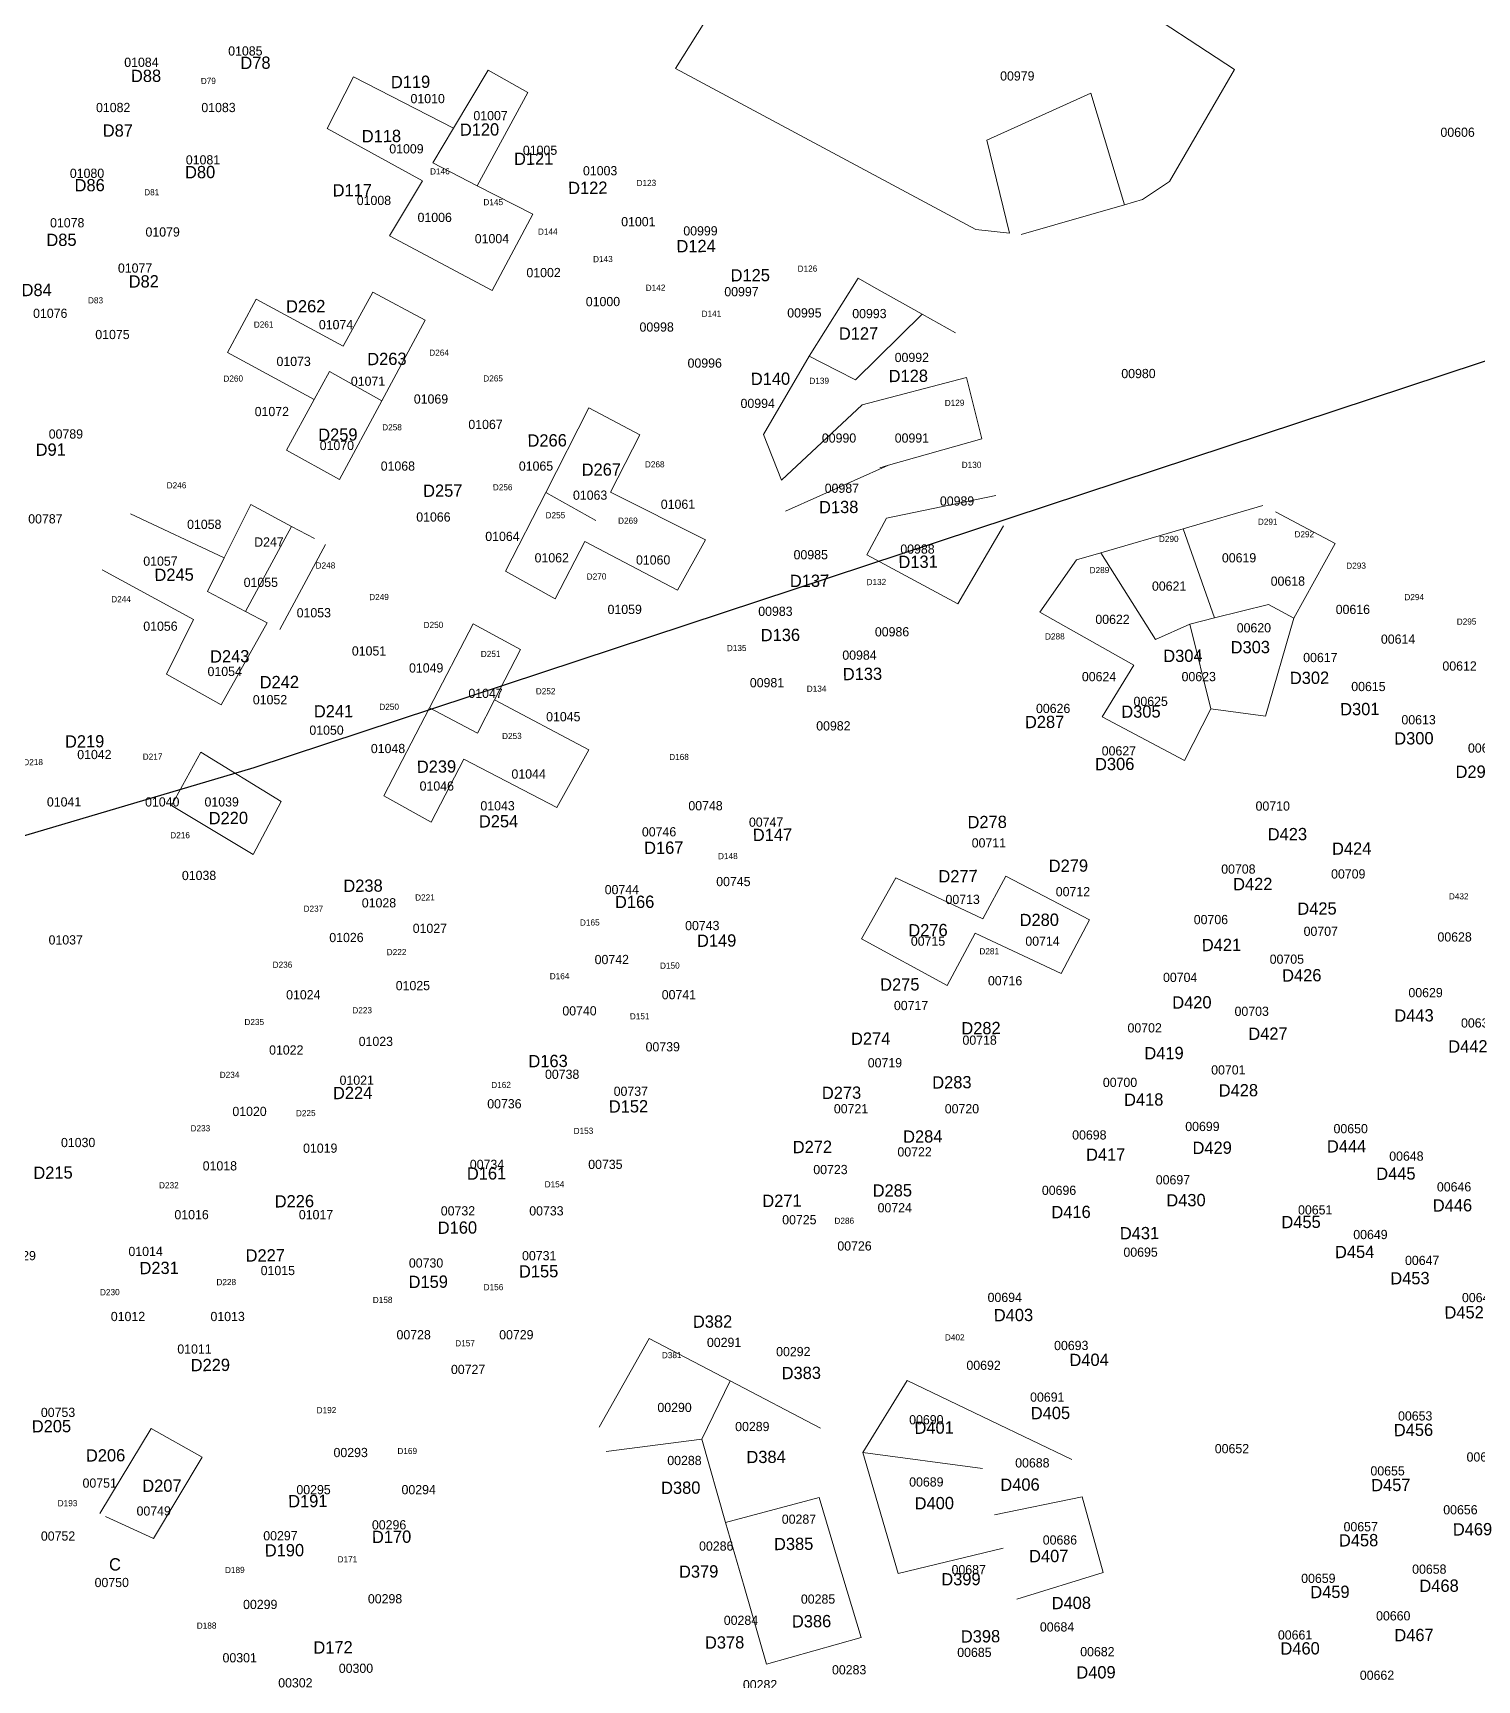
# Model space of a CAD drawing. Header units: metres. Extents: x 245232 to 248406, y 1633796 to 1637634.
# Drawn here: x 247934.5 to 248169.3, y 1634607.4 to 1634875.2 of the extents above; entities that cross this region are included whole.
import ezdxf
from ezdxf.enums import TextEntityAlignment as Align

# ---------------------------------------------------------------- set-up
doc = ezdxf.new("R2010")
doc.units = ezdxf.units.M
doc.header["$MEASUREMENT"] = 0
for name, color, linetype in [('historique_numero_parcelle', 7, 'Continuous'), ('limites_sections', 7, 'Continuous'), ('numero_lot', 7, 'Continuous')]:
    doc.layers.add(name, color=color, linetype=linetype)
doc.layers.add('LIMITES_PARCELLES', color=7, linetype='Continuous', lineweight=0, true_color=0xffffff)
doc.styles.add('Style-FANCY', font='FANCY.shx')
doc.styles.add('Style-WORKING', font='WORKING.shx')

msp = doc.modelspace()

# ---------------------------------------------------------------- linework, layer by layer
at = {"layer": 'limites_parcelles'}
for p, q in [((248038.98, 1634869.452), (248065.306, 1634911.653)), ((248065.306, 1634911.653), (248129.865, 1634869.32)), ((248087.796, 1634843.258), (248038.98, 1634869.452)), ((247982.311, 1634859.718), (247986.582, 1634868.103)), ((247986.582, 1634868.103), (248002.868, 1634859.753)), ((248002.868, 1634859.753), (248008.47, 1634869.182)), ((248008.47, 1634869.182), (248014.92, 1634865.557)), ((248129.865, 1634869.32), (248119.281, 1634851.063)), ((248014.92, 1634865.557), (248006.723, 1634850.404)), ((248106.533, 1634865.445), (248089.6, 1634857.825)), ((248111.985, 1634847.307), (248106.533, 1634865.445)), ((247997.787, 1634851.202), (247982.311, 1634859.718)), ((248002.868, 1634859.753), (247999.512, 1634854.106)), ((248089.6, 1634857.825), (248093.298, 1634842.669)), ((247999.512, 1634854.106), (248006.723, 1634850.404)), ((247992.456, 1634842.228), (247997.787, 1634851.202)), ((248119.281, 1634851.063), (248114.916, 1634848.153)), ((248006.723, 1634850.404), (248015.763, 1634845.764)), ((248114.916, 1634848.153), (248111.985, 1634847.307)), ((248015.763, 1634845.764), (248009.147, 1634833.361)), ((248111.985, 1634847.307), (248095.204, 1634842.464)), ((248093.298, 1634842.669), (248087.796, 1634843.258)), ((248009.147, 1634833.361), (247992.456, 1634842.228)), ((248060.724, 1634822.686), (248068.683, 1634835.34)), ((248068.683, 1634835.34), (248071.242, 1634833.902)), ((247966.101, 1634823.249), (247970.751, 1634831.923)), ((247970.751, 1634831.923), (247984.935, 1634824.302)), ((247984.935, 1634824.302), (247989.744, 1634833.11)), ((247989.744, 1634833.11), (247998.256, 1634828.554)), ((248071.242, 1634833.902), (248079.064, 1634829.506)), ((248068.213, 1634818.842), (248079.064, 1634829.506)), ((248079.064, 1634829.506), (248084.489, 1634826.457)), ((247998.256, 1634828.554), (247991.208, 1634815.425)), ((247980.194, 1634815.618), (247966.101, 1634823.249)), ((248060.724, 1634822.686), (248053.268, 1634809.921)), ((248060.724, 1634822.686), (248065.272, 1634820.351)), ((247980.194, 1634815.618), (247982.69, 1634820.19)), ((247982.69, 1634820.19), (247991.208, 1634815.425)), ((248065.272, 1634820.351), (248068.213, 1634818.842)), ((248069.346, 1634814.747), (248086.289, 1634819.225)), ((248086.289, 1634819.225), (248088.777, 1634809.232)), ((247975.69, 1634807.368), (247980.194, 1634815.618)), ((247991.208, 1634815.425), (247984.325, 1634802.601)), ((248017.852, 1634800.519), (248024.891, 1634814.297)), ((248024.891, 1634814.297), (248033.178, 1634809.861)), ((248056.178, 1634802.512), (248069.346, 1634814.747)), ((248033.178, 1634809.861), (248028.382, 1634800.582)), ((248053.268, 1634809.921), (248056.178, 1634802.512)), ((248088.777, 1634809.232), (248073.62, 1634804.946)), ((247984.325, 1634802.601), (247975.69, 1634807.368)), ((248073.62, 1634804.946), (248056.84, 1634797.485)), ((248073.62, 1634804.946), (248072.172, 1634804.536)), ((248011.305, 1634787.705), (248017.852, 1634800.519)), ((248017.852, 1634800.519), (248025.995, 1634795.964)), ((248028.382, 1634800.582), (248043.814, 1634792.817)), ((248073.255, 1634796.348), (248091.066, 1634800.037)), ((247950.331, 1634797.02), (247965.551, 1634789.864)), ((247965.551, 1634789.864), (247969.865, 1634798.563)), ((247969.865, 1634798.563), (247976.522, 1634794.991)), ((248121.554, 1634794.625), (248134.495, 1634798.411)), ((248136.52, 1634797.34), (248146.237, 1634792.2)), ((247976.522, 1634794.991), (247969.027, 1634781.172)), ((247976.522, 1634794.991), (247980.22, 1634793.007)), ((248070.071, 1634790.375), (248073.255, 1634796.348)), ((248092.294, 1634795.104), (248084.882, 1634782.416)), ((248108.115, 1634790.693), (248121.554, 1634794.625)), ((248121.554, 1634794.625), (248126.633, 1634780.115)), ((247982.023, 1634792.039), (247974.613, 1634778.24)), ((248024.22, 1634792.53), (248019.413, 1634783.229)), ((248039.302, 1634784.612), (248024.22, 1634792.53)), ((248043.814, 1634792.817), (248039.302, 1634784.612)), ((248146.237, 1634792.2), (248139.51, 1634780.062)), ((247965.551, 1634789.864), (247962.848, 1634784.415)), ((248084.882, 1634782.416), (248070.071, 1634790.375)), ((248098.191, 1634781.052), (248104.2, 1634789.548)), ((248104.2, 1634789.548), (248108.115, 1634790.693)), ((248117.013, 1634776.619), (248108.115, 1634790.693)), ((247960.592, 1634779.867), (247945.734, 1634787.915)), ((248019.413, 1634783.229), (248011.305, 1634787.705)), ((247962.848, 1634784.415), (247969.027, 1634781.172)), ((247969.027, 1634781.172), (247972.555, 1634779.32)), ((248113.53, 1634772.456), (248098.191, 1634781.052)), ((248126.633, 1634780.115), (248135.421, 1634782.294)), ((248135.421, 1634782.294), (248139.51, 1634780.062)), ((247956.171, 1634770.953), (247960.592, 1634779.867)), ((247972.555, 1634779.32), (247965.083, 1634765.976)), ((247998.948, 1634765.47), (248006.042, 1634779.153)), ((248006.042, 1634779.153), (248013.772, 1634775.005)), ((248122.616, 1634779.119), (248117.013, 1634776.619)), ((248126.633, 1634780.115), (248122.616, 1634779.119)), ((248126.028, 1634765.338), (248122.616, 1634779.119)), ((248139.51, 1634780.062), (248134.892, 1634764.148)), ((248013.772, 1634775.005), (248009.533, 1634766.805)), ((247965.083, 1634765.976), (247956.171, 1634770.953)), ((248108.356, 1634764.03), (248113.53, 1634772.456)), ((247991.549, 1634751.198), (247998.948, 1634765.47)), ((247998.948, 1634765.47), (248006.731, 1634761.385)), ((248006.731, 1634761.385), (248009.533, 1634766.805)), ((248009.533, 1634766.805), (248024.888, 1634758.664)), ((248126.028, 1634765.338), (248121.738, 1634756.947)), ((248134.892, 1634764.148), (248126.028, 1634765.338)), ((248121.738, 1634756.947), (248108.356, 1634764.03)), ((247956.996, 1634749.604), (247961.777, 1634758.26)), ((247961.777, 1634758.26), (247974.819, 1634750.257)), ((248004.539, 1634757.146), (247999.243, 1634746.901)), ((248019.673, 1634749.259), (248004.539, 1634757.146)), ((248024.888, 1634758.664), (248019.673, 1634749.259)), ((247970.253, 1634741.64), (247956.996, 1634749.604)), ((247974.819, 1634750.257), (247970.253, 1634741.64)), ((247999.243, 1634746.901), (247991.549, 1634751.198)), ((248088.936, 1634731.182), (248092.668, 1634738.141)), ((248092.668, 1634738.141), (248106.276, 1634731.008)), ((248069.199, 1634727.938), (248074.779, 1634737.865)), ((248074.779, 1634737.865), (248088.936, 1634731.182)), ((248106.276, 1634731.008), (248101.693, 1634722.295)), ((248083.135, 1634720.366), (248069.199, 1634727.938)), ((248087.679, 1634728.839), (248083.135, 1634720.366)), ((248101.693, 1634722.295), (248087.679, 1634728.839)), ((248026.545, 1634648.524), (248034.699, 1634662.962)), ((248034.699, 1634662.962), (248047.849, 1634656.076)), ((248047.849, 1634656.076), (248043.227, 1634646.549)), ((248047.849, 1634656.076), (248062.556, 1634648.375)), ((248069.407, 1634644.423), (248076.624, 1634656.125)), ((248076.624, 1634656.125), (248090.274, 1634649.555)), ((247945.352, 1634634.472), (247953.704, 1634648.289)), ((247953.704, 1634648.289), (247961.986, 1634643.63)), ((248090.274, 1634649.555), (248103.406, 1634643.233)), ((248043.227, 1634646.549), (248027.705, 1634644.575)), ((248047.113, 1634633.022), (248043.227, 1634646.549)), ((248075.162, 1634624.714), (248069.407, 1634644.423)), ((248088.875, 1634641.788), (248069.407, 1634644.423)), ((247961.986, 1634643.63), (247954.049, 1634630.401)), ((248047.113, 1634633.022), (248062.33, 1634637.064)), ((248062.33, 1634637.064), (248065.33, 1634627.069)), ((248090.862, 1634634.241), (248105.079, 1634637.207)), ((248105.079, 1634637.207), (248108.504, 1634624.87)), ((247954.049, 1634630.401), (247946.244, 1634633.972)), ((248050.102, 1634622.618), (248047.113, 1634633.022)), ((248092.279, 1634628.863), (248075.162, 1634624.714)), ((248065.33, 1634627.069), (248069.165, 1634614.294)), ((248108.504, 1634624.87), (248094.473, 1634620.529)), ((248053.734, 1634609.976), (248050.102, 1634622.618)), ((248069.165, 1634614.294), (248053.734, 1634609.976))]:
    msp.add_line(p, q, dxfattribs=at)
at = {"layer": 'limites_sections', "flags": 128}
msp.add_lwpolyline([(248016.729, 1635190.575), (248105.364, 1635133.689), (248324.308, 1634990.153), (248405.641, 1634932.819), (248395.666, 1634939.647), (248358.293, 1634948.51), (248343.608, 1634951.13), (248329.63, 1634960.838), (248375.045, 1634889.564), (248373.678, 1634887.632), (248366.444, 1634882.825), (248358.78, 1634877.731), (248357.336, 1634876.772), (248350.573, 1634872.278), (248337.953, 1634869.51), (248293.838, 1634859.833), (248269.331, 1634854.458), (247970.381, 1634755.738), (247970.381, 1634755.738), (247922.933, 1634741.71), (247785.8, 1634694.735), (247783.534, 1634753.015), (247657.284, 1634763.969)], dxfattribs=at)

# ---------------------------------------------------------------- texts
at = {"layer": 'historique_numero_parcelle', "style": 'Style-FANCY'}
for s, p in [('01085', (247969, 1634872.313)), ('01084', (247952.093, 1634870.474)), ('00979', (248094.551, 1634868.252)), ('01010', (247998.652, 1634864.562)), ('01082', (247947.501, 1634863.114)), ('01083', (247964.631, 1634863.114)), ('01007', (248008.881, 1634861.802)), ('00606', (248166.164, 1634859.094)), ('01009', (247995.2, 1634856.397)), ('01005', (248016.929, 1634856.167)), ('01081', (247962.111, 1634854.605)), ('01003', (248026.701, 1634852.832)), ('01080', (247943.248, 1634852.42)), ('01008', (247989.912, 1634848.003)), ('01006', (247999.799, 1634845.243)), ('01001', (248032.918, 1634844.554)), ('01078', (247940.029, 1634844.371)), ('01079', (247955.549, 1634842.876)), ('01004', (248009.104, 1634841.794)), ('00999', (248043.023, 1634843.059)), ('01077', (247951.065, 1634837.011)), ('01002', (248017.504, 1634836.274)), ('01000', (248027.161, 1634831.559)), ('00997', (248049.691, 1634833.17)), ('01076', (247937.269, 1634829.652)), ('00995', (248059.923, 1634829.72)), ('00993', (248070.499, 1634829.605)), ('01075', (247947.386, 1634826.202)), ('01074', (247983.746, 1634827.808)), ('00998', (248035.895, 1634827.42)), ('01073', (247976.855, 1634821.827)), ('00996', (248043.713, 1634821.555)), ('00992', (248077.397, 1634822.475)), ('01071', (247988.952, 1634818.608)), ('00980', (248114.258, 1634819.856)), ('01069', (247999.191, 1634815.716)), ('00994', (248052.328, 1634815.001)), ('01072', (247973.308, 1634813.679)), ('00789', (247939.809, 1634810.027)), ('01067', (248008.06, 1634811.576)), ('01070', (247983.885, 1634808.16)), ('00990', (248065.556, 1634809.366)), ('00991', (248077.406, 1634809.366)), ('01068', (247993.804, 1634804.808)), ('01065', (248016.272, 1634804.808)), ('01063', (248025.075, 1634800.077)), ('00987', (248066.016, 1634801.202)), ('00989', (248084.755, 1634799.132)), ('00787', (247936.475, 1634796.228)), ('01066', (247999.586, 1634796.529)), ('01061', (248039.36, 1634798.603)), ('01058', (247962.317, 1634795.328)), ('01064', (248010.812, 1634793.376)), ('00988', (248078.317, 1634791.313)), ('01057', (247955.189, 1634789.348)), ('01062', (248018.834, 1634789.892)), ('01060', (248035.327, 1634789.547)), ('00985', (248060.957, 1634790.393)), ('00619', (248130.618, 1634789.89)), ('01055', (247971.514, 1634785.899)), ('00618', (248138.551, 1634786.096)), ('00621', (248119.243, 1634785.291)), ('01053', (247980.136, 1634780.954)), ('01059', (248030.7, 1634781.498)), ('00983', (248055.209, 1634781.193)), ('00616', (248149.127, 1634781.496)), ('01056', (247955.189, 1634778.769)), ('00986', (248074.178, 1634777.859)), ('00622', (248110.036, 1634779.887)), ('00620', (248133.029, 1634778.507)), ('00614', (248156.478, 1634776.667)), ('01051', (247989.112, 1634774.745)), ('00984', (248068.883, 1634774.064)), ('00617', (248143.839, 1634773.677)), ('00612', (248166.487, 1634772.297)), ('01054', (247965.644, 1634771.411)), ('01049', (247998.409, 1634771.986)), ('00981', (248053.839, 1634769.579)), ('00624', (248107.845, 1634770.572)), ('00623', (248124.062, 1634770.572)), ('01052', (247973.008, 1634766.81)), ('01047', (248008.066, 1634767.846)), ('00615', (248151.657, 1634768.962)), ('00626', (248100.379, 1634765.398)), ('00625', (248116.244, 1634766.548)), ('01050', (247982.205, 1634761.865)), ('01045', (248020.712, 1634764.051)), ('00982', (248064.636, 1634762.565)), ('00613', (248159.819, 1634763.557)), ('01048', (247992.201, 1634758.877)), ('00611', (248170.635, 1634758.958)), ('01042', (247944.449, 1634757.901)), ('00627', (248111.071, 1634758.498)), ('01044', (248015.072, 1634754.737)), ('01046', (248000.133, 1634752.782)), ('01041', (247939.514, 1634750.196)), ('01040', (247955.485, 1634750.196)), ('01039', (247965.149, 1634750.196)), ('01043', (248010.02, 1634749.562)), ('00748', (248043.841, 1634749.576)), ('00710', (248136.094, 1634749.526)), ('00747', (248053.695, 1634746.907)), ('00746', (248036.286, 1634745.33)), ('00711', (248089.928, 1634743.536)), ('01038', (247961.47, 1634738.237)), ('00708', (248130.507, 1634739.276)), ('00709', (248148.376, 1634738.488)), ('00744', (248030.237, 1634735.934)), ('00745', (248048.374, 1634737.248)), ('00712', (248103.6, 1634735.601)), ('01028', (247990.733, 1634733.781)), ('00713', (248085.665, 1634734.336)), ('01027', (247999.01, 1634729.641)), ('00743', (248043.316, 1634730.086)), ('00706', (248126.04, 1634731.063)), ('01037', (247939.785, 1634727.758)), ('01026', (247985.444, 1634728.146)), ('00715', (248080.032, 1634727.552)), ('00714', (248098.65, 1634727.553)), ('00707', (248143.909, 1634729.157)), ('00628', (248165.679, 1634728.241)), ('00742', (248028.6, 1634724.566)), ('00705', (248138.39, 1634724.623)), ('00704', (248121.04, 1634721.666)), ('01024', (247978.425, 1634718.833)), ('01025', (247996.251, 1634720.327)), ('00741', (248039.515, 1634718.85)), ('00716', (248092.563, 1634721.112)), ('00629', (248160.957, 1634719.182)), ('00740', (248023.345, 1634716.221)), ('00717', (248077.273, 1634717.088)), ('00703', (248132.675, 1634716.147)), ('00702', (248115.266, 1634713.453)), ('00631', (248169.507, 1634714.253)), ('01023', (247990.221, 1634711.247)), ('00718', (248088.425, 1634711.453)), ('01022', (247975.656, 1634709.858)), ('00739', (248036.885, 1634710.373)), ('00738', (248020.527, 1634705.905)), ('00719', (248073.019, 1634707.773)), ('00701', (248128.874, 1634706.618)), ('01021', (247987.114, 1634704.939)), ('00737', (248031.695, 1634703.145)), ('00700', (248111.258, 1634704.582)), ('01020', (247969.68, 1634699.865)), ('00736', (248011.132, 1634701.108)), ('00721', (248067.507, 1634700.299)), ('00720', (248085.547, 1634700.299)), ('00699', (248124.66, 1634697.419)), ('01030', (247941.804, 1634694.806)), ('00698', (248106.266, 1634696.04)), ('00650', (248148.775, 1634697.062)), ('01019', (247981.18, 1634693.886)), ('00722', (248077.845, 1634693.285)), ('00648', (248157.834, 1634692.594)), ('01018', (247964.855, 1634691.011)), ('00734', (248008.301, 1634691.252)), ('00735', (248027.556, 1634691.252)), ('00723', (248064.164, 1634690.41)), ('00696', (248101.339, 1634687.037)), ('00697', (248119.864, 1634688.746)), ('00646', (248165.586, 1634687.6)), ('00724', (248074.619, 1634684.2)), ('00651', (248143.003, 1634683.854)), ('01016', (247960.256, 1634683.077)), ('01017', (247980.49, 1634683.077)), ('00732', (248003.578, 1634683.695)), ('00733', (248017.965, 1634683.695)), ('00725', (248059.105, 1634682.246)), ('00649', (248151.987, 1634679.846)), ('01029', (247932.147, 1634676.407)), ('01014', (247952.776, 1634677.097)), ('00731', (248016.791, 1634676.401)), ('00726', (248068.073, 1634677.991)), ('00695', (248114.603, 1634676.976)), ('01015', (247974.282, 1634673.993)), ('00730', (247998.388, 1634675.219)), ('00647', (248160.396, 1634675.641)), ('00694', (248092.51, 1634669.621)), ('00645', (248169.659, 1634669.595)), ('01012', (247949.909, 1634666.518)), ('01013', (247966.119, 1634666.518)), ('00728', (247996.376, 1634663.547)), ('00729', (248013.075, 1634663.547)), ('00291', (248046.863, 1634662.304)), ('01011', (247960.725, 1634661.229)), ('00292', (248058.12, 1634660.81)), ('00693', (248103.324, 1634661.802)), ('00727', (248005.228, 1634657.912)), ('00692', (248089.068, 1634658.582)), ('00290', (248038.806, 1634651.725)), ('00691', (248099.424, 1634653.407)), ('00753', (247938.536, 1634650.924)), ('00690', (248079.756, 1634649.728)), ('00653', (248159.266, 1634650.347)), ('00289', (248051.452, 1634648.621)), ('00293', (247986.132, 1634644.395)), ('00652', (248129.461, 1634645.029)), ('00654', (248170.411, 1634643.677)), ('00288', (248040.416, 1634643.101)), ('00688', (248097, 1634642.714)), ('00655', (248154.778, 1634641.413)), ('00751', (247945.311, 1634639.425)), ('00295', (247980.093, 1634638.358)), ('00294', (247997.191, 1634638.357)), ('00689', (248079.756, 1634639.609)), ('00749', (247954.099, 1634634.891)), ('00287', (248059.04, 1634633.557)), ('00656', (248166.619, 1634635.088)), ('00752', (247938.536, 1634630.817)), ('00297', (247974.706, 1634630.863)), ('00296', (247992.378, 1634632.637)), ('00686', (248101.484, 1634630.18)), ('00657', (248150.409, 1634632.328)), ('00286', (248045.589, 1634629.187)), ('00687', (248086.654, 1634625.35)), ('00658', (248161.56, 1634625.429)), ('00750', (247947.273, 1634623.261)), ('00659', (248143.511, 1634623.934)), ('00299', (247971.421, 1634619.692)), ('00298', (247991.721, 1634620.612)), ('00285', (248062.144, 1634620.563)), ('00284', (248049.606, 1634617.113)), ('00660', (248155.697, 1634617.84)), ('00684', (248101.017, 1634616.035)), ('00661', (248139.726, 1634614.734)), ('00685', (248087.573, 1634611.896)), ('00682', (248107.577, 1634612.011)), ('00301', (247968.08, 1634611.018)), ('00300', (247986.991, 1634609.31)), ('00283', (248067.203, 1634609.064)), ('00302', (247977.136, 1634606.944)), ('00282', (248052.717, 1634606.649)), ('00662', (248153.053, 1634608.18))]:
    msp.add_text(s, height=1.5, rotation=0.1323, dxfattribs=at).set_placement(p, align=Align.MIDDLE_CENTER)
at = {"layer": 'numero_lot', "linetype": 'Continuous'}
for s, height, style, p in [('D78', 2, 'Style-WORKING', (247968.203, 1634869.367)), ('D88', 2, 'Style-WORKING', (247950.406, 1634867.243)), ('D79', 1, 'Style-WORKING', (247961.762, 1634866.931)), ('D119', 2, 'Style-WORKING', (247992.681, 1634866.251)), ('D87', 2, 'Style-WORKING', (247945.821, 1634858.355)), ('D118', 2, 'Style-WORKING', (247987.943, 1634857.444)), ('D120', 2, 'Style-WORKING', (248003.897, 1634858.504)), ('D80', 2, 'Style-WORKING', (247959.204, 1634851.59)), ('D146', 1, 'Style-WORKING', (247999.049, 1634852.218)), ('D121', 2, 'Style-WORKING', (248012.704, 1634853.767)), ('D86', 2, 'Style-WORKING', (247941.235, 1634849.467)), ('D117', 2, 'Style-WORKING', (247983.205, 1634848.638)), ('D122', 2, 'Style-WORKING', (248021.51, 1634849.029)), ('D123', 1, 'Style-WORKING', (248032.624, 1634850.332)), ('D81', 1, 'Style-WORKING', (247952.551, 1634848.829)), ('D145', 1, 'Style-WORKING', (248007.727, 1634847.214)), ('D85', 2, 'Style-WORKING', (247936.65, 1634840.578)), ('D144', 1, 'Style-WORKING', (248016.594, 1634842.429)), ('D124', 2, 'Style-WORKING', (248039.124, 1634839.555)), ('D143', 1, 'Style-WORKING', (248025.562, 1634837.955)), ('D126', 1, 'Style-WORKING', (248058.829, 1634836.406)), ('D82', 2, 'Style-WORKING', (247950.033, 1634833.814)), ('D125', 2, 'Style-WORKING', (248047.93, 1634834.817)), ('D84', 2, 'Style-WORKING', (247932.616, 1634832.429)), ('D83', 1, 'Style-WORKING', (247943.412, 1634831.253)), ('D262', 2, 'Style-WORKING', (247975.632, 1634829.77)), ('D142', 1, 'Style-WORKING', (248034.124, 1634833.297)), ('D141', 1, 'Style-FANCY', (248043.208, 1634829.066)), ('D261', 1, 'Style-WORKING', (247970.38, 1634827.312)), ('D127', 2, 'Style-WORKING', (248065.543, 1634825.342)), ('D263', 2, 'Style-WORKING', (247988.835, 1634821.208)), ('D264', 1, 'Style-WORKING', (247998.916, 1634822.735)), ('D260', 1, 'Style-WORKING', (247965.432, 1634818.523)), ('D265', 1, 'Style-WORKING', (248007.7, 1634818.55)), ('D140', 2, 'Style-WORKING', (248051.223, 1634817.976)), ('D139', 1, 'Style-WORKING', (248060.738, 1634818.165)), ('D128', 2, 'Style-WORKING', (248073.637, 1634818.447)), ('D129', 1, 'Style-FANCY', (248082.757, 1634814.571)), ('D259', 2, 'Style-WORKING', (247980.861, 1634808.894)), ('D258', 1, 'Style-FANCY', (247991.259, 1634810.604)), ('D91', 2, 'Style-WORKING', (247934.907, 1634806.461)), ('D266', 2, 'Style-WORKING', (248014.9, 1634807.953)), ('D267', 2, 'Style-WORKING', (248023.706, 1634803.216)), ('D268', 1, 'Style-WORKING', (248033.987, 1634804.573)), ('D130', 1, 'Style-WORKING', (248085.52, 1634804.496)), ('D246', 1, 'Style-WORKING', (247956.213, 1634801.159)), ('D257', 2, 'Style-WORKING', (247997.92, 1634799.786)), ('D256', 1, 'Style-FANCY', (248009.255, 1634800.847)), ('D255', 1, 'Style-FANCY', (248017.83, 1634796.302)), ('D138', 2, 'Style-WORKING', (248062.316, 1634797.122)), ('D269', 1, 'Style-WORKING', (248029.625, 1634795.418)), ('D291', 1, 'Style-FANCY', (248133.685, 1634795.248)), ('D247', 1.5, 'Style-FANCY', (247970.45, 1634791.697)), ('D290', 1, 'Style-FANCY', (248117.59, 1634792.44)), ('D292', 1, 'Style-FANCY', (248139.639, 1634793.209)), ('D248', 1, 'Style-WORKING', (247980.438, 1634788.132)), ('D131', 2, 'Style-WORKING', (248075.234, 1634788.217)), ('D293', 1, 'Style-FANCY', (248148.061, 1634788.096)), ('D245', 2, 'Style-WORKING', (247954.226, 1634786.117)), ('D270', 1, 'Style-FANCY', (248024.525, 1634786.336)), ('D137', 2, 'Style-WORKING', (248057.57, 1634785.122)), ('D132', 1, 'Style-WORKING', (248070.037, 1634785.437)), ('D289', 1, 'Style-FANCY', (248106.319, 1634787.384)), ('D244', 1, 'Style-WORKING', (247947.187, 1634782.65)), ('D249', 1, 'Style-WORKING', (247989.145, 1634782.998)), ('D294', 1, 'Style-FANCY', (248157.511, 1634782.99)), ('D250', 1, 'Style-WORKING', (247997.999, 1634778.46)), ('D136', 2, 'Style-WORKING', (248052.833, 1634776.315)), ('D295', 1, 'Style-FANCY', (248166.033, 1634779.006)), ('D135', 1, 'Style-WORKING', (248047.316, 1634774.702)), ('D288', 1, 'Style-FANCY', (248099.065, 1634776.593)), ('D303', 2, 'Style-WORKING', (248129.261, 1634774.332)), ('D243', 2, 'Style-WORKING', (247963.275, 1634772.845)), ('D251', 1, 'Style-WORKING', (248007.298, 1634773.745)), ('D304', 2, 'Style-WORKING', (248118.303, 1634772.928)), ('D242', 2, 'Style-WORKING', (247971.344, 1634768.659)), ('D133', 2, 'Style-WORKING', (248066.179, 1634769.979)), ('D302', 2, 'Style-WORKING', (248138.889, 1634769.346)), ('D252', 1, 'Style-WORKING', (248016.246, 1634767.685)), ('D134', 1, 'Style-WORKING', (248060.317, 1634768.09)), ('D241', 2, 'Style-WORKING', (247980.152, 1634763.92)), ('D250', 1, 'Style-WORKING', (247990.796, 1634765.149)), ('D305', 2, 'Style-WORKING', (248111.475, 1634763.861)), ('D301', 2, 'Style-WORKING', (248147.071, 1634764.263)), ('D287', 2, 'Style-WORKING', (248095.806, 1634762.176)), ('D219', 2, 'Style-WORKING', (247939.675, 1634759.012)), ('D253', 1, 'Style-WORKING', (248010.758, 1634760.403)), ('D300', 2, 'Style-WORKING', (248155.87, 1634759.512)), ('D218', 1, 'Style-WORKING', (247932.889, 1634756.155)), ('D217', 1, 'Style-WORKING', (247952.316, 1634757.043)), ('D239', 2, 'Style-WORKING', (247996.898, 1634754.912)), ('D168', 1, 'Style-WORKING', (248037.94, 1634756.985)), ('D306', 2, 'Style-WORKING', (248107.207, 1634755.335)), ('D299', 2, 'Style-WORKING', (248165.838, 1634754.081)), ('D220', 2, 'Style-WORKING', (247963.05, 1634746.549)), ('D254', 2, 'Style-WORKING', (248006.996, 1634746.02)), ('D278', 2, 'Style-WORKING', (248086.466, 1634745.902)), ('D216', 1, 'Style-FANCY', (247956.793, 1634744.266)), ('D167', 2, 'Style-WORKING', (248033.865, 1634741.722)), ('D147', 2, 'Style-WORKING', (248051.544, 1634743.822)), ('D423', 2, 'Style-WORKING', (248135.295, 1634743.921)), ('D424', 2, 'Style-WORKING', (248145.742, 1634741.584)), ('D148', 1, 'Style-WORKING', (248045.882, 1634740.873)), ('D279', 2, 'Style-WORKING', (248099.675, 1634738.795)), ('D277', 2, 'Style-WORKING', (248081.728, 1634737.096)), ('D238', 2, 'Style-WORKING', (247984.952, 1634735.545)), ('D422', 2, 'Style-WORKING', (248129.659, 1634735.811)), ('D237', 1, 'Style-WORKING', (247978.474, 1634732.319)), ('D221', 1, 'Style-WORKING', (247996.62, 1634734.145)), ('D166', 2, 'Style-WORKING', (248029.127, 1634732.915)), ('D425', 2, 'Style-WORKING', (248140.106, 1634731.824)), ('D432', 1, 'Style-WORKING', (248164.751, 1634734.323)), ('D165', 1, 'Style-WORKING', (248023.432, 1634730.079)), ('D276', 2, 'Style-WORKING', (248076.839, 1634728.31)), ('D280', 2, 'Style-WORKING', (248094.938, 1634729.989)), ('D149', 2, 'Style-WORKING', (248042.468, 1634726.611)), ('D421', 2, 'Style-WORKING', (248124.573, 1634725.914)), ('D222', 1, 'Style-WORKING', (247991.998, 1634725.263)), ('D281', 1, 'Style-FANCY', (248088.393, 1634725.401)), ('D236', 1, 'Style-FANCY', (247973.446, 1634723.208)), ('D164', 1, 'Style-WORKING', (248018.514, 1634721.346)), ('D150', 1, 'Style-WORKING', (248036.452, 1634723.064)), ('D426', 2, 'Style-WORKING', (248137.632, 1634720.965)), ('D275', 2, 'Style-WORKING', (248072.253, 1634719.483)), ('D223', 1, 'Style-FANCY', (247986.403, 1634715.802)), ('D420', 2, 'Style-WORKING', (248119.762, 1634716.567)), ('D235', 1, 'Style-FANCY', (247968.857, 1634713.889)), ('D151', 1, 'Style-WORKING', (248031.536, 1634714.824)), ('D282', 2, 'Style-WORKING', (248085.462, 1634712.376)), ('D443', 2, 'Style-WORKING', (248155.888, 1634714.445)), ('D274', 2, 'Style-WORKING', (248067.515, 1634710.676)), ('D427', 2, 'Style-WORKING', (248132.133, 1634711.481)), ('D442', 2, 'Style-WORKING', (248164.649, 1634709.406)), ('D163', 2, 'Style-WORKING', (248015.047, 1634707.031)), ('D419', 2, 'Style-WORKING', (248115.226, 1634708.319)), ('D234', 1, 'Style-WORKING', (247964.84, 1634705.299)), ('D224', 2, 'Style-WORKING', (247983.263, 1634701.846)), ('D162', 1, 'Style-WORKING', (248008.998, 1634703.651)), ('D273', 2, 'Style-WORKING', (248062.778, 1634701.87)), ('D283', 2, 'Style-WORKING', (248080.725, 1634703.569)), ('D428', 2, 'Style-WORKING', (248127.322, 1634702.271)), ('D152', 2, 'Style-WORKING', (248028.123, 1634699.657)), ('D418', 2, 'Style-WORKING', (248111.927, 1634700.759)), ('D225', 1, 'Style-FANCY', (247977.232, 1634699.077)), ('D233', 1, 'Style-WORKING', (247960.096, 1634696.606)), ('D153', 1, 'Style-WORKING', (248022.398, 1634696.189)), ('D284', 2, 'Style-WORKING', (248075.987, 1634694.763)), ('D444', 2, 'Style-WORKING', (248144.916, 1634693.171)), ('D272', 2, 'Style-WORKING', (248058.039, 1634693.063)), ('D417', 2, 'Style-WORKING', (248105.741, 1634691.824)), ('D429', 2, 'Style-WORKING', (248123.061, 1634692.924)), ('D215', 2, 'Style-WORKING', (247934.532, 1634688.877)), ('D161', 2, 'Style-WORKING', (248005.038, 1634688.748)), ('D445', 2, 'Style-WORKING', (248152.937, 1634688.72)), ('D232', 1, 'Style-WORKING', (247954.97, 1634687.342)), ('D154', 1, 'Style-WORKING', (248017.692, 1634687.502)), ('D285', 2, 'Style-WORKING', (248071.037, 1634685.986)), ('D226', 2, 'Style-WORKING', (247973.788, 1634684.233)), ('D271', 2, 'Style-WORKING', (248053.087, 1634684.311)), ('D416', 2, 'Style-WORKING', (248100.106, 1634682.477)), ('D430', 2, 'Style-WORKING', (248118.8, 1634684.401)), ('D446', 2, 'Style-WORKING', (248162.136, 1634683.56)), ('D160', 2, 'Style-WORKING', (248000.3, 1634679.942)), ('D286', 1, 'Style-FANCY', (248064.821, 1634681.566)), ('D455', 2, 'Style-WORKING', (248137.515, 1634680.861)), ('D431', 2, 'Style-WORKING', (248111.24, 1634679.041)), ('D227', 2, 'Style-WORKING', (247969.052, 1634675.426)), ('D454', 2, 'Style-WORKING', (248146.225, 1634675.993)), ('D231', 2, 'Style-WORKING', (247951.791, 1634673.386)), ('D155', 2, 'Style-WORKING', (248013.51, 1634672.835)), ('D453', 2, 'Style-WORKING', (248155.226, 1634671.712)), ('D228', 1, 'Style-FANCY', (247964.303, 1634671.597)), ('D159', 2, 'Style-WORKING', (247995.562, 1634671.136)), ('D156', 1, 'Style-WORKING', (248007.762, 1634670.773)), ('D230', 1, 'Style-WORKING', (247945.366, 1634669.96)), ('D158', 1, 'Style-WORKING', (247989.732, 1634668.695)), ('D382', 2, 'Style-WORKING', (248041.802, 1634664.663)), ('D403', 2, 'Style-WORKING', (248090.741, 1634665.721)), ('D452', 2, 'Style-WORKING', (248164.035, 1634666.16)), ('D402', 1, 'Style-FANCY', (248082.785, 1634662.605)), ('D157', 1, 'Style-WORKING', (248003.142, 1634661.654)), ('D381', 1, 'Style-WORKING', (248036.749, 1634659.723)), ('D404', 2, 'Style-WORKING', (248103.043, 1634658.442)), ('D229', 2, 'Style-WORKING', (247960.119, 1634657.602)), ('D383', 2, 'Style-WORKING', (248056.234, 1634656.307)), ('D205', 2, 'Style-WORKING', (247934.276, 1634647.646)), ('D192', 1, 'Style-WORKING', (247980.6, 1634650.774)), ('D405', 2, 'Style-WORKING', (248096.755, 1634649.79)), ('D401', 2, 'Style-WORKING', (248077.837, 1634647.419)), ('D456', 2, 'Style-WORKING', (248155.794, 1634647.044)), ('D206', 2, 'Style-WORKING', (247943.082, 1634642.909)), ('D169', 1, 'Style-WORKING', (247993.737, 1634644.127)), ('D384', 2, 'Style-WORKING', (248050.503, 1634642.659)), ('D207', 2, 'Style-WORKING', (247952.249, 1634637.977)), ('D380', 2, 'Style-WORKING', (248036.627, 1634637.643)), ('D406', 2, 'Style-WORKING', (248091.803, 1634638.151)), ('D457', 2, 'Style-WORKING', (248152.115, 1634638.088)), ('D193', 1, 'Style-FANCY', (247938.484, 1634635.647)), ('D191', 2, 'Style-WORKING', (247975.974, 1634635.475)), ('D400', 2, 'Style-WORKING', (248077.866, 1634635.128)), ('D170', 2, 'Style-WORKING', (247989.599, 1634629.67)), ('D458', 2, 'Style-WORKING', (248146.871, 1634629.099)), ('D469', 2, 'Style-WORKING', (248165.399, 1634630.885)), ('D190', 2, 'Style-WORKING', (247972.171, 1634627.473)), ('D385', 2, 'Style-WORKING', (248054.991, 1634628.51)), ('D407', 2, 'Style-WORKING', (248096.48, 1634626.536)), ('D189', 1, 'Style-FANCY', (247965.694, 1634624.781)), ('D171', 1, 'Style-FANCY', (247984.007, 1634626.521)), ('D379', 2, 'Style-WORKING', (248039.542, 1634624.015)), ('D399', 2, 'Style-WORKING', (248082.204, 1634622.773)), ('D468', 2, 'Style-WORKING', (248159.96, 1634621.701)), ('D408', 2, 'Style-WORKING', (248100.15, 1634618.905)), ('D459', 2, 'Style-WORKING', (248142.211, 1634620.697)), ('D386', 2, 'Style-WORKING', (248057.904, 1634615.931)), ('D188', 1, 'Style-FANCY', (247961.106, 1634615.73)), ('D398', 2, 'Style-WORKING', (248085.381, 1634613.479)), ('D467', 2, 'Style-WORKING', (248155.884, 1634613.69)), ('D172', 2, 'Style-WORKING', (247980.076, 1634611.682)), ('D378', 2, 'Style-WORKING', (248043.763, 1634612.488)), ('D460', 2, 'Style-WORKING', (248137.357, 1634611.513)), ('D409', 2, 'Style-WORKING', (248104.162, 1634607.62))]:
    msp.add_text(s, height=height, rotation=0.51224, dxfattribs=dict(at, style=style)).set_placement(p)
at = {"layer": 'numero_lot', "linetype": 'Continuous', "style": 'Style-WORKING'}
msp.add_text('C', height=2, rotation=0.51224, dxfattribs=at).set_placement((247947.796, 1634626.203), align=Align.MIDDLE_CENTER)

doc.saveas('drawing.dxf')
